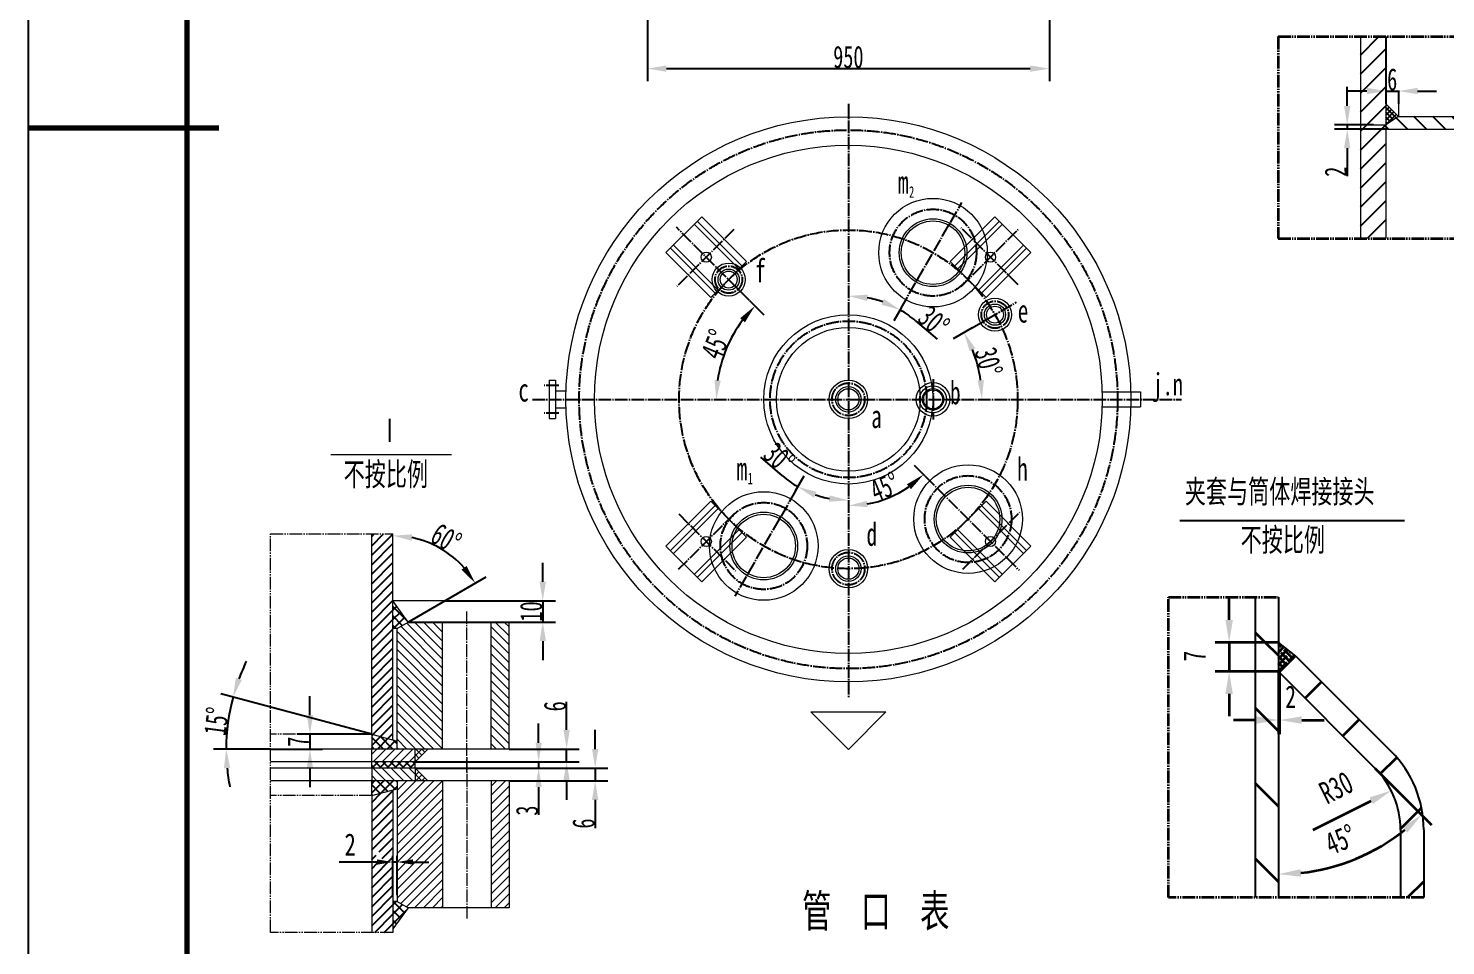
# Model space of a CAD drawing. Header units: millimetres. Extents: x 7751 to 14051, y -2013 to 6897.
# Drawn here: x 7751 to 11101, y 511 to 2678 of the extents above; entities that cross this region are included whole.
import ezdxf

# ---------------------------------------------------------------- set-up
doc = ezdxf.new("R2010")
doc.units = ezdxf.units.MM
doc.linetypes.add('EB_DASHDOT', pattern=[39, 30, -3, 3, -3])
doc.linetypes.add('EB_DASHDOTDOT', pattern=[45, 30, -3, 3, -3, 3, -3])
doc.layers.get('0').update_dxf_attribs({"lineweight": 0})
doc.layers.get('Defpoints').update_dxf_attribs({"lineweight": 0})
for name, color, linetype, lineweight in [('C 文 字', 2, 'Continuous', 35), ('CAXAEB0', 7, 'Continuous', 70), ('CAXA中心线层', 1, 'EB_DASHDOT', 25), ('CAXA尺寸线层', 3, 'Continuous', 25), ('CAXA细实线层', 7, 'Continuous', 25), ('D 短中心线', 3, 'EB_DASHDOT', 35), ('H 短双点线', 3, 'EB_DASHDOTDOT', 35), ('I 长双点线', 3, 'EB_DASHDOTDOT', 35), ('J 标注尺寸', 2, 'Continuous', 35)]:
    doc.layers.add(name, color=color, linetype=linetype, lineweight=lineweight)
doc.styles.add('HGCAD', font='SimSun.ttf', dxfattribs={"width": 0.75})
doc.styles.add('HZTXT', font='SimSun.ttf', dxfattribs={"width": 0.7})
doc.styles.add('TXT', font='SimSun.ttf', dxfattribs={"width": 0.7})
doc.styles.add('标准', font='SimSun.ttf', dxfattribs={"width": 0.667})
doc.dimstyles.new('UserStyle2', dxfattribs={"dimscale": 15, "dimtxt": 3.5, "dimasz": 2.5, "dimexe": 1, "dimexo": 1, "dimgap": 1, "dimtad": 1, "dimdec": 1, "dimlfac": 0.2, "dimdsep": 46, "dimtxsty": 'HGCAD', "dimcen": 0, "dimadec": 1, "dimazin": 0, "dimtfac": 1, "dimtdec": 3, "dimtmove": 0, "dimatfit": 1, "dimfxl": 0, "dimtolj": 1, "dimtzin": 0, "dimarcsym": 0})
doc.dimstyles.new('标准', dxfattribs={"dimscale": 15, "dimtxt": 3.5, "dimasz": 3, "dimexe": 2, "dimexo": 0, "dimgap": 0.065, "dimtad": 1, "dimdec": 1, "dimdsep": 46, "dimtxsty": '标准', "dimcen": 0, "dimdle": 4, "dimadec": 4, "dimazin": 2, "dimtfac": 1, "dimtdec": 3, "dimtmove": 0, "dimatfit": 3, "dimfxl": 0, "dimtolj": 1, "dimtzin": 0, "dimarcsym": 0})

# ---------------------------------------------------------------- blocks, each defined once
blk = doc.blocks.new('CAXBLOCK25', base_point=(3000, -4304.9))
at = {"layer": 'CAXAEB0', "color": 0, "linetype": 'Continuous', "lineweight": 25}
blk.add_line((-3150, -4454.9), (-3150, 4455.1), dxfattribs=at)
at = {"layer": 'CAXAEB0', "color": 0, "linetype": 'Continuous', "lineweight": 70}
for p, q in [((-2775, -4304.9), (-2775, 4305.1)), ((-3150, 0.1), (-2700, 0.1))]:
    blk.add_line(p, q, dxfattribs=at)
blk = doc.blocks.new('*D151')
at = {"layer": 'CAXA尺寸线层', "color": 0, "linetype": 'Continuous', "lineweight": -2}
for p, q in [((9214.2, 2697.3), (9214.2, 2552.7)), ((10164.2, 2697.3), (10164.2, 2552.7)), ((9259.2, 2582.7), (10119.2, 2582.7))]:
    blk.add_line(p, q, dxfattribs=at)
at = {"layer": 'CAXA尺寸线层', "color": 0, "linetype": 'Continuous'}
for points in [[(9259.2, 2590.2), (9259.2, 2575.2), (9214.2, 2582.7)], [(10119.2, 2590.2), (10119.2, 2575.2), (10164.2, 2582.7)]]:
    blk.add_solid(points, dxfattribs=at)
at = {"layer": 'Defpoints', "color": 0, "linetype": 'Continuous'}
for p in [(9214.2, 2697.3), (10164.2, 2697.3), (10164.2, 2582.7)]:
    blk.add_point(p, dxfattribs=at)
at = {"layer": 'CAXA尺寸线层', "color": 0, "linetype": 'Continuous', "lineweight": 18, "insert": (9689.2, 2609.9), "char_height": 52.5, "attachment_point": 5, "style": '标准'}
blk.add_mtext('\\A1;\\fSimSun;950', dxfattribs=at)
blk = doc.blocks.new('*D166')
at = {"layer": 'CAXA尺寸线层', "color": 0, "linetype": 'Continuous', "lineweight": -2}
blk.add_line((8648.7, 1275.5), (8833.4, 1382.2), dxfattribs=at)
blk.add_arc((8612.7, 1254.8), 224.8, 41.4897, 78.5103, dxfattribs=at)
at = {"layer": 'CAXA尺寸线层', "color": 0, "linetype": 'Continuous'}
for points in [[(8656.8, 1467.6), (8658.3, 1482.5), (8612.7, 1479.5)], [(8787.2, 1408.1), (8775, 1399.3), (8807.4, 1367.2)]]:
    blk.add_solid(points, dxfattribs=at)
at = {"layer": 'Defpoints', "color": 0, "linetype": 'Continuous'}
for p in [(8612.7, 1483.5), (8757.2, 1427), (8648.7, 1275.5), (8622.7, 1260.5), (8612.7, 997.1)]:
    blk.add_point(p, dxfattribs=at)
at = {"layer": 'CAXA尺寸线层', "color": 0, "linetype": 'Continuous', "lineweight": 18, "insert": (8738.7, 1473), "char_height": 52.5, "attachment_point": 5, "rotation": 330, "style": '标准'}
blk.add_mtext('\\A1;\\fSimSun;60{%%D}', dxfattribs=at)
blk = doc.blocks.new('CAXBLOCK148', base_point=(-10302.8, 428.2))
at = {"layer": 'CAXAEB0', "color": 0, "linetype": 'Continuous', "lineweight": 25}
for p, q in [((-41, -63.9), (9, -13.9)), ((-41, -41.5), (-19.3, -19.7)), ((-41, -86.4), (9, -36.4)), ((-41, -108.8), (9, -58.8)), ((-41, -131.3), (9, -81.3)), ((-41, -153.7), (9, -103.7)), ((-23.2, -158.3), (9, -126.2)), ((-41, -176.2), (-30.7, -165.9)), ((-16.7, -174.3), (9, -148.6)), ((-41, -221.1), (9, -171.1)), ((-41, -198.6), (-27, -184.6)), ((-41, -243.5), (9, -193.5)), ((-41, -266), (9, -216)), ((-41, -288.4), (9, -238.4)), ((-41, -310.9), (9, -260.9)), ((-41, -333.3), (9, -283.3)), ((-33.8, -348.6), (9, -305.8)), ((-11.4, -348.6), (9, -328.3))]:
    blk.add_line(p, q, dxfattribs=at)
blk = doc.blocks.new('*D167')
at = {"color": 0, "linetype": 'Continuous', "lineweight": -2}
for p, q in [((8575.2, 708.6), (8486.1, 708.6)), ((8612.7, 630.5), (8612.7, 723.6)), ((8622.7, 708.6), (8612.7, 708.6)), ((8622.7, 630.5), (8622.7, 723.6)), ((8660.2, 708.6), (8697.7, 708.6))]:
    blk.add_line(p, q, dxfattribs=at)
at = {"color": 0, "linetype": 'Continuous'}
for points in [[(8575.2, 714.9), (8575.2, 702.4), (8612.7, 708.6)], [(8660.2, 714.9), (8660.2, 702.4), (8622.7, 708.6)]]:
    blk.add_solid(points, dxfattribs=at)
at = {"layer": 'Defpoints', "color": 0, "linetype": 'Continuous'}
for p in [(8612.7, 708.6), (8612.7, 615.5), (8622.7, 615.5)]:
    blk.add_point(p, dxfattribs=at)
at = {"color": 0, "linetype": 'Continuous', "lineweight": 0, "insert": (8511.9, 749.9), "char_height": 52.5, "attachment_point": 5, "style": 'HGCAD'}
blk.add_mtext('\\A1;\\fSimSun;2', dxfattribs=at)
blk = doc.blocks.new('CAXBLOCK150', base_point=(-10302.8, 428.2))
at = {"layer": 'CAXAEB0', "color": 0, "linetype": 'Continuous', "lineweight": 25}
for p, q in [((-41, 3.4), (-35, 9.5)), ((-41, -19), (-12.5, 9.5)), ((-3.4, -15.4), (-28.3, 9.5)), ((-19.3, -19.7), (9.9, 9.5)), ((14.3, -10.7), (-5.8, 9.5)), ((19, 7.1), (16.6, 9.5)), ((-21.1, -20.2), (-41, -0.2)), ((-38.8, -24.9), (-41, -22.7)), ((11.4, -11.5), (19, -3.9))]:
    blk.add_line(p, q, dxfattribs=at)
blk = doc.blocks.new('CAXBLOCK151', base_point=(-10302.8, 428.2))
at = {"layer": 'CAXAEB0', "color": 0, "linetype": 'Continuous', "lineweight": 25}
for p, q in [((-35.8, 39.5), (-41, 44.7)), ((-40.9, 39.5), (-25.9, 54.5)), ((-17.8, 39.5), (-32.8, 54.5)), ((-23, 39.5), (-8, 54.5)), ((0.1, 39.5), (-14.9, 54.5)), ((-5, 39.5), (10, 54.5)), ((18.1, 39.5), (3.1, 54.5)), ((13, 39.5), (28, 54.5)), ((36, 39.5), (21, 54.5)), ((30.9, 39.5), (45.9, 54.5)), ((54, 39.5), (39, 54.5)), ((48.9, 39.5), (61.5, 52)), ((61.5, 50), (57, 54.5))]:
    blk.add_line(p, q, dxfattribs=at)
blk = doc.blocks.new('CAXBLOCK152', base_point=(-10302.8, 428.2))
at = {"layer": 'CAXAEB0', "color": 0, "linetype": 'Continuous', "lineweight": 25}
for p, q in [((-41, 587.1), (-35.8, 592.4)), ((-41, 564.7), (-13.3, 592.4)), ((-41, 542.2), (9, 592.2)), ((-41, 519.8), (9, 569.8)), ((-41, 497.3), (9, 547.3)), ((-41, 474.9), (9, 524.9)), ((-41, 452.4), (9, 502.4)), ((-41, 430), (9, 480)), ((-41, 407.5), (9, 457.5)), ((-41, 385.1), (9, 435.1)), ((-41, 362.6), (9, 412.6)), ((-41, 340.2), (9, 390.2)), ((-41, 317.7), (9, 367.7)), ((-41, 295.3), (9, 345.3)), ((-41, 272.8), (9, 322.8)), ((-41, 250.4), (9, 300.4)), ((-41, 227.9), (9, 277.9)), ((-41, 205.5), (9, 255.5)), ((-41, 183), (9, 233)), ((-41, 160.6), (9, 210.6)), ((-41, 138.1), (9, 188.1)), ((-38.1, 118.7), (9, 165.7)), ((-20.3, 113.9), (9, 143.2)), ((-2.6, 109.2), (9, 120.8))]:
    blk.add_line(p, q, dxfattribs=at)
blk = doc.blocks.new('CAXBLOCK153', base_point=(-10302.8, 428.2))
at = {"layer": 'CAXAEB0', "color": 0, "linetype": 'Continuous', "lineweight": 25}
for p, q in [((-41, 115.7), (-38.1, 118.7)), ((-41, 93.2), (-20.3, 113.9)), ((-13.5, 84.5), (-41, 112)), ((-27.4, 84.5), (-2.6, 109.2)), ((9, 84.5), (-20.5, 114)), ((-4.9, 84.5), (15.1, 104.4)), ((19, 96.9), (10.2, 105.7)), ((-35.9, 84.5), (-41, 89.6)), ((17.6, 84.5), (19, 85.9))]:
    blk.add_line(p, q, dxfattribs=at)
blk = doc.blocks.new('CAXBLOCK154', base_point=(-10302.8, 428.2))
at = {"layer": 'CAXAEB0', "color": 0, "linetype": 'Continuous', "lineweight": 25}
for p, q in [((16.8, -275.5), (9, -283.3)), ((31.8, -283), (9, -305.8)), ((40.5, -296.7), (9, -328.3)), ((9, -297.2), (27.1, -315.3)), ((9.8, -275.5), (36.5, -302.3)), ((9, -319.6), (17.7, -328.4))]:
    blk.add_line(p, q, dxfattribs=at)
blk = doc.blocks.new('CAXBLOCK155', base_point=(-10302.8, 428.2))
at = {"layer": 'CAXAEB0', "color": 0, "linetype": 'Continuous', "lineweight": 25}
for p, q in [((9, 412.6), (18.1, 421.8)), ((42.8, 387.4), (9, 421.3)), ((9, 390.2), (27.5, 408.7)), ((31.2, 376.5), (9, 398.8)), ((15.9, 369.5), (9, 376.4)), ((10.7, 369.5), (36.9, 395.6))]:
    blk.add_line(p, q, dxfattribs=at)
blk = doc.blocks.new('*D168')
at = {"layer": 'CAXA尺寸线层', "color": 0, "linetype": 'Continuous', "lineweight": -2}
for p, q in [((8562.7, 1010.5), (8206, 1106.1)), ((8323.6, 975.5), (8188.9, 975.5))]:
    blk.add_line(p, q, dxfattribs=at)
for start, end in [(154.1284, 159.5642), (165, 180), (185.4358, 190.8716)]:
    blk.add_arc((8693.4, 975.5), 474.5, start, end, dxfattribs=at)
at = {"layer": 'CAXA尺寸线层', "color": 0, "linetype": 'Continuous'}
for points in [[(8255.9, 1138.9), (8241.6, 1143.5), (8235, 1098.3)], [(8213.5, 930.2), (8228.5, 930.9), (8218.9, 975.5)]]:
    blk.add_solid(points, dxfattribs=at)
at = {"layer": 'Defpoints', "color": 0, "linetype": 'Continuous'}
for p in [(8226.1, 1057.9), (8562.7, 1010.5), (8323.6, 975.5), (8622.7, 994.5), (8887.7, 975.5)]:
    blk.add_point(p, dxfattribs=at)
at = {"layer": 'CAXA尺寸线层', "color": 0, "linetype": 'Continuous', "lineweight": 18, "insert": (8195.9, 1041), "char_height": 52.5, "attachment_point": 5, "rotation": 82.5, "style": '标准'}
blk.add_mtext('\\A1;\\fSimSun;15{%%D}', dxfattribs=at)
blk = doc.blocks.new('*D169')
at = {"layer": 'CAXA尺寸线层', "color": 0, "linetype": 'Continuous', "lineweight": -2}
for p, q in [((8416.7, 1055.5), (8416.7, 1100.5)), ((8562.7, 1010.5), (8386.7, 1010.5)), ((8416.7, 1010.5), (8416.7, 975.5)), ((8323.6, 975.5), (8446.7, 975.5)), ((8416.7, 930.5), (8416.7, 885.5))]:
    blk.add_line(p, q, dxfattribs=at)
at = {"layer": 'CAXA尺寸线层', "color": 0, "linetype": 'Continuous'}
for points in [[(8409.2, 1055.5), (8424.2, 1055.5), (8416.7, 1010.5)], [(8409.2, 930.5), (8424.2, 930.5), (8416.7, 975.5)]]:
    blk.add_solid(points, dxfattribs=at)
at = {"layer": 'Defpoints', "color": 0, "linetype": 'Continuous'}
for p in [(8562.7, 1010.5), (8323.6, 975.5), (8416.7, 975.5)]:
    blk.add_point(p, dxfattribs=at)
at = {"layer": 'CAXA尺寸线层', "color": 0, "linetype": 'Continuous', "lineweight": 18, "insert": (8389.5, 993), "char_height": 52.5, "attachment_point": 5, "rotation": 90, "style": '标准'}
blk.add_mtext('\\A1;\\fSimSun;7', dxfattribs=at)
blk = doc.blocks.new('*D170')
at = {"layer": 'CAXA尺寸线层', "color": 0, "linetype": 'Continuous', "lineweight": -2}
for p, q in [((8957.3, 990.5), (8957.3, 1035.5)), ((8665.2, 945.5), (8987.3, 945.5)), ((8957.3, 945.5), (8957.3, 930.5)), ((8665.2, 930.5), (8987.3, 930.5)), ((8957.3, 885.5), (8957.3, 819.7))]:
    blk.add_line(p, q, dxfattribs=at)
at = {"layer": 'CAXA尺寸线层', "color": 0, "linetype": 'Continuous'}
for points in [[(8949.8, 990.5), (8964.8, 990.5), (8957.3, 945.5)], [(8949.8, 885.5), (8964.8, 885.5), (8957.3, 930.5)]]:
    blk.add_solid(points, dxfattribs=at)
at = {"layer": 'Defpoints', "color": 0, "linetype": 'Continuous'}
for p in [(8665.2, 945.5), (8665.2, 930.5), (8957.3, 930.5)]:
    blk.add_point(p, dxfattribs=at)
at = {"layer": 'CAXA尺寸线层', "color": 0, "linetype": 'Continuous', "lineweight": 18, "insert": (8930.1, 830.1), "char_height": 52.5, "attachment_point": 5, "rotation": 90, "style": '标准'}
blk.add_mtext('\\A1;\\fSimSun;3', dxfattribs=at)
blk = doc.blocks.new('*D171')
at = {"layer": 'CAXA尺寸线层', "color": 0, "linetype": 'Continuous', "lineweight": -2}
for p, q in [((9023.3, 1020.5), (9023.3, 1087.3)), ((8887.7, 975.5), (9053.3, 975.5)), ((9023.3, 945.5), (9023.3, 975.5)), ((8665.2, 945.5), (9053.3, 945.5)), ((9023.3, 900.5), (9023.3, 855.5))]:
    blk.add_line(p, q, dxfattribs=at)
at = {"layer": 'CAXA尺寸线层', "color": 0, "linetype": 'Continuous'}
for points in [[(9015.8, 1020.5), (9030.8, 1020.5), (9023.3, 975.5)], [(9015.8, 900.5), (9030.8, 900.5), (9023.3, 945.5)]]:
    blk.add_solid(points, dxfattribs=at)
at = {"layer": 'Defpoints', "color": 0, "linetype": 'Continuous'}
for p in [(8887.7, 975.5), (8665.2, 945.5), (9023.3, 945.5)]:
    blk.add_point(p, dxfattribs=at)
at = {"layer": 'CAXA尺寸线层', "color": 0, "linetype": 'Continuous', "lineweight": 18, "insert": (8996.1, 1076.4), "char_height": 52.5, "attachment_point": 5, "rotation": 90, "style": '标准'}
blk.add_mtext('\\A1;\\fSimSun;6', dxfattribs=at)
blk = doc.blocks.new('*D172')
at = {"layer": 'CAXA尺寸线层', "color": 0, "linetype": 'Continuous', "lineweight": -2}
for p, q in [((9090.8, 975.5), (9090.8, 1020.5)), ((8665.2, 930.5), (9120.8, 930.5)), ((9090.8, 930.5), (9090.8, 900.5)), ((8887.7, 900.5), (9120.8, 900.5)), ((9090.8, 855.5), (9090.8, 788.7))]:
    blk.add_line(p, q, dxfattribs=at)
at = {"layer": 'CAXA尺寸线层', "color": 0, "linetype": 'Continuous'}
for points in [[(9083.3, 975.5), (9098.3, 975.5), (9090.8, 930.5)], [(9083.3, 855.5), (9098.3, 855.5), (9090.8, 900.5)]]:
    blk.add_solid(points, dxfattribs=at)
at = {"layer": 'Defpoints', "color": 0, "linetype": 'Continuous'}
for p in [(8665.2, 930.5), (8887.7, 900.5), (9090.8, 900.5)]:
    blk.add_point(p, dxfattribs=at)
at = {"layer": 'CAXA尺寸线层', "color": 0, "linetype": 'Continuous', "lineweight": 18, "insert": (9063.6, 799.6), "char_height": 52.5, "attachment_point": 5, "rotation": 90, "style": '标准'}
blk.add_mtext('\\A1;\\fSimSun;6', dxfattribs=at)
blk = doc.blocks.new('*D173')
at = {"layer": 'CAXA尺寸线层', "color": 0, "linetype": 'Continuous', "lineweight": -2}
for p, q in [((8967, 1370.5), (8967, 1415.5)), ((8732.2, 1325.5), (8997, 1325.5)), ((8967, 1325.5), (8967, 1275.5)), ((8648.7, 1275.5), (8997, 1275.5)), ((8967, 1230.5), (8967, 1185.5))]:
    blk.add_line(p, q, dxfattribs=at)
at = {"layer": 'CAXA尺寸线层', "color": 0, "linetype": 'Continuous'}
for points in [[(8959.5, 1370.5), (8974.5, 1370.5), (8967, 1325.5)], [(8959.5, 1230.5), (8974.5, 1230.5), (8967, 1275.5)]]:
    blk.add_solid(points, dxfattribs=at)
at = {"layer": 'Defpoints', "color": 0, "linetype": 'Continuous'}
for p in [(8732.2, 1325.5), (8648.7, 1275.5), (8967, 1275.5)]:
    blk.add_point(p, dxfattribs=at)
at = {"layer": 'CAXA尺寸线层', "color": 0, "linetype": 'Continuous', "lineweight": 18, "insert": (8939.7, 1300.5), "char_height": 52.5, "attachment_point": 5, "rotation": 90, "style": '标准'}
blk.add_mtext('\\A1;\\fSimSun;10', dxfattribs=at)
blk = doc.blocks.new('CAXBLOCK164', base_point=(-10264.8, 604.3))
at = {"layer": 'CAXAEB0', "color": 0, "linetype": 'Continuous', "lineweight": 25}
for p, q in [((2339.4, 366.8), (2383.1, 410.5)), ((2339.4, 321.9), (2399.4, 381.9)), ((2339.4, 277), (2399.4, 337)), ((2339.4, 232.1), (2399.4, 292.1)), ((2339.4, 187.2), (2399.4, 247.2)), ((2339.4, 142.3), (2399.4, 202.3)), ((2339.4, 97.4), (2399.4, 157.4)), ((2339.4, 52.5), (2399.4, 112.5)), ((2339.4, 7.6), (2399.4, 67.6)), ((2339.4, -37.3), (2399.4, 22.7)), ((2355.7, -65.9), (2399.4, -22.2))]:
    blk.add_line(p, q, dxfattribs=at)
blk = doc.blocks.new('CAXBLOCK165', base_point=(-10264.8, 604.3))
at = {"layer": 'CAXAEB0', "color": 0, "linetype": 'Continuous', "lineweight": 25}
for p, q in [((2450.5, 192), (2424, 218.4)), ((2495.4, 192), (2465.4, 222)), ((2540.3, 192), (2510.3, 222)), ((2585.2, 192), (2555.2, 222)), ((2630.1, 192), (2600.1, 222)), ((2665.6, 201.3), (2645, 222)), ((2405.6, 192), (2399.4, 198.2))]:
    blk.add_line(p, q, dxfattribs=at)
blk = doc.blocks.new('CAXBLOCK166', base_point=(-10264.8, 604.3))
at = {"layer": 'CAXAEB0', "color": 0, "linetype": 'Continuous', "lineweight": 25}
for p, q in [((2399.4, 247.2), (2401.8, 249.6)), ((2399.4, 235.9), (2407.4, 244)), ((2424, 218.4), (2399.4, 243.1)), ((2399.4, 224.7), (2413, 238.3)), ((2399.4, 213.5), (2418.6, 232.7)), ((2417.3, 213.9), (2399.4, 231.8)), ((2399.4, 202.3), (2424.2, 227.1)), ((2410.6, 209.4), (2399.4, 220.6)), ((2403.8, 204.9), (2399.4, 209.4)), ((2652, 185.5), (2670.9, 204.4)), ((2659.1, 181.4), (2679.4, 201.6)), ((2679.4, 187.6), (2665.6, 201.3)), ((2679.4, 198.8), (2672.7, 205.4)), ((2668.7, 175.8), (2651.4, 193.1)), ((2679.4, 176.3), (2658.5, 197.2)), ((2666.2, 177.2), (2679.4, 190.4)), ((2673.3, 173.1), (2679.4, 179.2))]:
    blk.add_line(p, q, dxfattribs=at)
blk = doc.blocks.new('*D174')
at = {"layer": 'CAXA尺寸线层', "color": 0, "linetype": 'Continuous', "lineweight": -2}
for p, q in [((10959.5, 2658.2), (10959.5, 2499.7)), ((10914.5, 2529.7), (10869.5, 2529.7)), ((10959.5, 2529.7), (10989.5, 2529.7)), ((10989.5, 2531), (10989.5, 2499.7)), ((11034.5, 2529.7), (11079.5, 2529.7))]:
    blk.add_line(p, q, dxfattribs=at)
at = {"layer": 'CAXA尺寸线层', "color": 0, "linetype": 'Continuous'}
for points in [[(10914.5, 2537.2), (10914.5, 2522.2), (10959.5, 2529.7)], [(11034.5, 2537.2), (11034.5, 2522.2), (10989.5, 2529.7)]]:
    blk.add_solid(points, dxfattribs=at)
at = {"layer": 'Defpoints', "color": 0, "linetype": 'Continuous'}
for p in [(10959.5, 2658.2), (10989.5, 2531), (10989.5, 2529.7)]:
    blk.add_point(p, dxfattribs=at)
at = {"layer": 'CAXA尺寸线层', "color": 0, "linetype": 'Continuous', "lineweight": 18, "insert": (10974.5, 2556.9), "char_height": 52.5, "attachment_point": 5, "style": '标准'}
blk.add_mtext('\\A1;\\fSimSun;6', dxfattribs=at)
blk = doc.blocks.new('*D175')
at = {"layer": 'CAXA尺寸线层', "color": 0, "linetype": 'Continuous', "lineweight": -2}
for p, q in [((10868.1, 2494.7), (10868.1, 2539.7)), ((10930.3, 2449.7), (10838.1, 2449.7)), ((10868.1, 2449.7), (10868.1, 2439.7)), ((10959.5, 2439.7), (10838.1, 2439.7)), ((10868.1, 2394.7), (10868.1, 2328.5))]:
    blk.add_line(p, q, dxfattribs=at)
at = {"layer": 'CAXA尺寸线层', "color": 0, "linetype": 'Continuous'}
for points in [[(10860.6, 2494.7), (10875.6, 2494.7), (10868.1, 2449.7)], [(10860.6, 2394.7), (10875.6, 2394.7), (10868.1, 2439.7)]]:
    blk.add_solid(points, dxfattribs=at)
at = {"layer": 'Defpoints', "color": 0, "linetype": 'Continuous'}
for p in [(10930.3, 2449.7), (10868.1, 2439.7), (10959.5, 2439.7)]:
    blk.add_point(p, dxfattribs=at)
at = {"layer": 'CAXA尺寸线层', "color": 0, "linetype": 'Continuous', "lineweight": 18, "insert": (10840.9, 2339.1), "char_height": 52.5, "attachment_point": 5, "rotation": 90, "style": '标准'}
blk.add_mtext('\\A1;\\fSimSun;2', dxfattribs=at)
blk = doc.blocks.new('CAXBLOCK179')
at = {"layer": 'CAXA尺寸线层', "attachment_point": 1, "style": '标准'}
for s, insert, char_height in [('\\fSimSun|b0|i0|p34;m', (-1476.2, -777.4), 54.75), ('\\fSimSun|b0|i0|p34;1', (-1450, -814.3), 27.375)]:
    blk.add_mtext(s, dxfattribs=dict(at, insert=insert, char_height=char_height))
blk = doc.blocks.new('*D182')
at = {"layer": 'CAXA尺寸线层', "color": 0, "linetype": 'Continuous'}
blk.add_line((9455.7, 2035), (9489.7, 2001), dxfattribs=at)
blk.add_arc((9689.2, 1801.5), 312.2, 143.2659, 171.7341, dxfattribs=at)
for points in [[(9433.4, 1993.1), (9444.7, 1983.3), (9468.5, 2022.2)], [(9387.8, 1845.8), (9372.8, 1846.9), (9377, 1801.5)]]:
    blk.add_solid(points, dxfattribs=at)
at = {"layer": 'Defpoints', "color": 0, "linetype": 'Continuous'}
for p in [(9282.9, 2207.8), (9455.7, 2035), (9418.9, 1957.6), (8942.4, 1801.5), (10476.8, 1801.5)]:
    blk.add_point(p, dxfattribs=at)
at = {"layer": 'CAXA尺寸线层', "color": 0, "linetype": 'Continuous', "insert": (9375.7, 1931.4), "char_height": 52.5, "attachment_point": 5, "rotation": 67.5, "style": '标准'}
blk.add_mtext('\\A1;\\fSimSun;45{%%D}', dxfattribs=at)
blk = doc.blocks.new('*D183')
at = {"layer": 'CAXA尺寸线层', "color": 0, "linetype": 'Continuous'}
for p, q in [((9533.2, 1620.9), (9482.6, 1664.7)), ((9564.6, 1585.7), (9584.9, 1620.8))]:
    blk.add_line(p, q, dxfattribs=at)
for start, end in [(229.1793, 240), (250.8207, 259.1793)]:
    blk.add_arc((9689.2, 1801.5), 238.6, start, end, dxfattribs=at)
for points in [[(9607.7, 1569.3), (9614, 1582.9), (9569.9, 1594.8)], [(9645.1, 1574.6), (9643.7, 1559.6), (9689.2, 1562.9)]]:
    blk.add_solid(points, dxfattribs=at)
at = {"layer": 'Defpoints', "color": 0, "linetype": 'Continuous'}
for p in [(9689.2, 2585.5), (9564.6, 1585.7), (9647.8, 1566.5), (9421, 1336.9), (9689.2, 1028.4)]:
    blk.add_point(p, dxfattribs=at)
at = {"layer": 'CAXA尺寸线层', "color": 0, "linetype": 'Continuous', "insert": (9525.7, 1663.4), "char_height": 52.5, "attachment_point": 5, "rotation": 319.1793, "style": '标准'}
blk.add_mtext('\\A1;\\fSimSun;30{%%D}', dxfattribs=at)
blk = doc.blocks.new('*D184')
at = {"layer": 'CAXA尺寸线层', "color": 0, "linetype": 'Continuous'}
blk.add_line((9870.7, 1620), (9845.7, 1645.1), dxfattribs=at)
blk.add_arc((9689.2, 1801.5), 251.2, 280.2774, 304.7226, dxfattribs=at)
for points in [[(9827.5, 1600.8), (9837.1, 1589.3), (9866.9, 1623.9)], [(9734.7, 1546.8), (9733.4, 1561.8), (9689.2, 1550.3)]]:
    blk.add_solid(points, dxfattribs=at)
at = {"layer": 'Defpoints', "color": 0, "linetype": 'Continuous'}
for p in [(9689.2, 2585.5), (9870.7, 1620), (9754.3, 1558.8), (10092.7, 1398), (9689.2, 1028.4)]:
    blk.add_point(p, dxfattribs=at)
at = {"layer": 'CAXA尺寸线层', "color": 0, "linetype": 'Continuous', "insert": (9775, 1594.6), "char_height": 52.5, "attachment_point": 5, "rotation": 22.5, "style": '标准'}
blk.add_mtext('\\A1;\\fSimSun;45{%%D}', dxfattribs=at)
blk = doc.blocks.new('*D185')
at = {"layer": 'CAXA尺寸线层', "color": 0, "linetype": 'Continuous'}
blk.add_line((9981.9, 1970.4), (9936.7, 1944.4), dxfattribs=at)
blk.add_arc((9689.2, 1801.5), 315.8, 8.1724, 21.8276, dxfattribs=at)
for points in [[(9975.6, 1915.6), (9989.1, 1922.2), (9962.7, 1959.4)], [(10009.3, 1846.9), (9994.3, 1845.8), (10005, 1801.5)]]:
    blk.add_solid(points, dxfattribs=at)
at = {"layer": 'Defpoints', "color": 0, "linetype": 'Continuous'}
for p in [(10086.3, 2030.7), (9981.9, 1970.4), (10000.2, 1856.3), (8942.4, 1801.5), (10476.8, 1801.5)]:
    blk.add_point(p, dxfattribs=at)
at = {"layer": 'CAXA尺寸线层', "color": 0, "linetype": 'Continuous', "insert": (10020.5, 1890.3), "char_height": 52.5, "attachment_point": 5, "rotation": 285, "style": '标准'}
blk.add_mtext('\\A1;\\fSimSun;30{%%D}', dxfattribs=at)
blk = doc.blocks.new('*D186')
at = {"layer": 'CAXA尺寸线层', "color": 0, "linetype": 'Continuous'}
for p, q in [((9813.6, 2016.9), (9796.3, 1986.9)), ((9848, 1986.9), (9898.8, 1943.3))]:
    blk.add_line(p, q, dxfattribs=at)
for start, end in [(70.5787, 79.4213), (49.4213, 60)]:
    blk.add_arc((9689.2, 1801.5), 244.1, start, end, dxfattribs=at)
for points in [[(9733.4, 2033.9), (9734.7, 2048.9), (9689.2, 2045.6)], [(9773.5, 2038.5), (9767.3, 2024.9), (9811.3, 2012.9)]]:
    blk.add_solid(points, dxfattribs=at)
at = {"layer": 'Defpoints', "color": 0, "linetype": 'Continuous'}
for p in [(9689.2, 2585.5), (9957.5, 2266.1), (9731.6, 2041.9), (9813.6, 2016.9), (9689.2, 1028.4)]:
    blk.add_point(p, dxfattribs=at)
at = {"layer": 'CAXA尺寸线层', "color": 0, "linetype": 'Continuous', "insert": (9891.1, 1985.8), "char_height": 52.5, "attachment_point": 5, "rotation": 319.4213, "style": '标准'}
blk.add_mtext('\\A1;\\fSimSun;30{%%D}', dxfattribs=at)
blk = doc.blocks.new('CAXBLOCK185')
at = {"layer": 'CAXA尺寸线层', "attachment_point": 1, "style": '标准'}
for s, insert, char_height in [('\\fSimSun|b0|i0|p34;m', (-1094.9, -100.6), 54.75), ('\\fSimSun|b0|i0|p34;2', (-1068.8, -137.5), 27.375)]:
    blk.add_mtext(s, dxfattribs=dict(at, insert=insert, char_height=char_height))

msp = doc.modelspace()

# ---------------------------------------------------------------- hatches: boundary and pattern name
at = {"layer": 'C 文 字', "linetype": 'Continuous', "lineweight": 35}
for points in [[(10928.76, 845.57), (10972.04, 877.21), (10920.84, 861.32)], [(11010.35, 778.28), (11043.88, 820.11), (10998.6, 791.41)], [(10757.64, 691.6), (10705.32, 679.88), (10758.61, 674)]]:
    msp.add_hatch(color=256, dxfattribs=at).paths.add_polyline_path(points, flags=0)
at = {"layer": 'J 标注尺寸', "linetype": 'Continuous', "lineweight": 35}
for points in [[(10597.88, 1280.29), (10589.06, 1227.41), (10580.25, 1280.29)], [(10597.88, 1105.79), (10589.06, 1158.66), (10580.25, 1105.79)], [(10652.44, 1035.11), (10705.32, 1043.92), (10652.44, 1052.74)], [(10760.85, 1035.11), (10707.97, 1043.92), (10760.85, 1052.74)]]:
    msp.add_hatch(color=256, dxfattribs=at).paths.add_polyline_path(points, flags=0)

# ---------------------------------------------------------------- linework, layer by layer
at = {"linetype": 'Continuous', "lineweight": 0}
for p, q in [((10899.46, 2658.18), (10899.46, 2181.78)), ((10959.46, 2658.18), (10959.46, 2181.78)), ((10989.46, 2530.98), (10989.46, 2469.66)), ((10989.46, 2469.66), (10959.46, 2499.66)), ((10930.29, 2449.66), (10959.46, 2449.66)), ((10989.46, 2469.66), (10959.46, 2449.66)), ((10989.46, 2469.66), (11239.46, 2469.66)), ((10959.46, 2439.66), (11209.46, 2439.66)), ((8466.35, 1671.22), (8751.58, 1671.22)), ((8562.74, 1010.54), (8562.74, 1483.49)), ((8612.74, 997.14), (8612.74, 1483.49)), ((8732.24, 1325.54), (8612.12, 1325.54)), ((8648.72, 1275.54), (8612.74, 1325.54)), ((8622.74, 1260.54), (8648.72, 1275.54)), ((8644.86, 1273.31), (8730.24, 1187.93)), ((8887.74, 1275.54), (8648.72, 1275.54)), ((8663.84, 1275.54), (8730.24, 1209.15)), ((8685.06, 1275.54), (8730.24, 1230.36)), ((8706.27, 1275.54), (8730.24, 1251.57)), ((8727.48, 1275.54), (8730.24, 1272.78)), ((8730.24, 975.54), (8730.24, 1275.54)), ((8845.24, 975.54), (8845.24, 1275.54)), ((8854.76, 1275.54), (8887.74, 1242.56)), ((8875.97, 1275.54), (8887.74, 1263.78)), ((8887.74, 975.54), (8887.74, 1275.54)), ((8622.74, 1260.54), (8612.74, 1260.54)), ((8622.74, 975.54), (8622.74, 1260.54)), ((8622.74, 1253.01), (8730.24, 1145.51)), ((8631.41, 1265.55), (8730.24, 1166.72)), ((8845.24, 1263.85), (8887.74, 1221.35)), ((8845.24, 1242.64), (8887.74, 1200.14)), ((8622.74, 1231.79), (8730.24, 1124.29)), ((8622.74, 1210.58), (8730.24, 1103.08)), ((8845.24, 1221.42), (8887.74, 1178.92)), ((8622.74, 1189.37), (8730.24, 1081.87)), ((8845.24, 1200.21), (8887.74, 1157.71)), ((8845.24, 1179), (8887.74, 1136.5)), ((8622.74, 1168.15), (8730.24, 1060.65)), ((8622.74, 1146.94), (8730.24, 1039.44)), ((8845.24, 1157.78), (8887.74, 1115.28)), ((8622.74, 1125.73), (8730.24, 1018.23)), ((8845.24, 1136.57), (8887.74, 1094.07)), ((8845.24, 1115.36), (8887.74, 1072.86)), ((8622.74, 1104.51), (8730.24, 997.01)), ((8622.74, 1083.3), (8730.24, 975.8)), ((8845.24, 1094.15), (8887.74, 1051.65)), ((8845.24, 1072.93), (8887.74, 1030.43)), ((8622.74, 1062.09), (8709.28, 975.54)), ((8622.74, 1040.87), (8688.07, 975.54)), ((8845.24, 1051.72), (8887.74, 1009.22)), ((8562.74, 1010.54), (8622.74, 994.46)), ((8562.74, 1010.54), (8562.74, 975.54)), ((8622.74, 1019.66), (8666.86, 975.54)), ((8845.24, 1030.51), (8887.74, 988.01)), ((8845.24, 1009.29), (8878.99, 975.54)), ((8887.74, 975.54), (8323.64, 975.54)), ((8562.74, 963.27), (8575, 975.54)), ((8562.74, 930.54), (8562.74, 975.54)), ((8566.21, 945.54), (8596.21, 975.54)), ((8587.43, 945.54), (8617.43, 975.54)), ((8608.64, 945.54), (8638.64, 975.54)), ((8622.74, 998.45), (8645.64, 975.54)), ((8622.74, 977.23), (8624.43, 975.54)), ((8629.85, 945.54), (8659.85, 975.54)), ((8695.21, 975.54), (8665.24, 945.57)), ((8681.06, 975.54), (8665.24, 959.71)), ((8666.92, 975.54), (8665.24, 973.85)), ((8665.24, 945.54), (8695.24, 975.54)), ((8665.24, 930.54), (8665.24, 975.54)), ((8666.86, 975.54), (8681.05, 961.35)), ((8681, 975.54), (8688.12, 968.42)), ((8695.14, 975.54), (8695.19, 975.49)), ((8845.24, 988.08), (8857.78, 975.54)), ((8665.24, 945.54), (8323.64, 945.54)), ((8651.06, 945.54), (8665.24, 959.71)), ((8665.24, 963.02), (8673.98, 954.28)), ((8665.24, 948.88), (8666.9, 947.21)), ((8665.24, 930.54), (8323.64, 930.54)), ((8562.74, 930.54), (8562.74, 900.54)), ((8562.74, 912.8), (8575, 900.54)), ((8566.21, 930.54), (8596.21, 900.54)), ((8587.43, 930.54), (8617.43, 900.54)), ((8608.64, 930.54), (8638.64, 900.54)), ((8629.85, 930.54), (8659.85, 900.54)), ((8651.06, 930.54), (8665.24, 916.37)), ((8665.24, 930.54), (8695.24, 900.54)), ((8665.24, 930.54), (8665.24, 900.54)), ((8695.21, 900.54), (8665.24, 930.51)), ((8665.24, 927.2), (8666.9, 928.87)), ((8665.24, 913.06), (8673.98, 921.8)), ((8681.06, 900.54), (8665.24, 916.37)), ((8666.86, 900.54), (8681.05, 914.73)), ((8681, 900.54), (8688.12, 907.66)), ((8887.74, 900.54), (8323.64, 900.54)), ((8562.74, 865.54), (8562.74, 900.54)), ((8562.74, 865.54), (8622.74, 881.61)), ((8612.74, 878.94), (8612.74, 542.5)), ((8622.74, 898.84), (8624.43, 900.54)), ((8622.74, 877.63), (8645.64, 900.54)), ((8622.74, 856.42), (8666.86, 900.54)), ((8622.74, 835.2), (8688.07, 900.54)), ((8622.74, 813.99), (8709.28, 900.54)), ((8622.74, 900.54), (8622.74, 615.54)), ((8622.74, 792.78), (8730.24, 900.28)), ((8622.74, 771.56), (8730.24, 879.06)), ((8666.92, 900.54), (8665.24, 902.23)), ((8695.14, 900.54), (8695.19, 900.58)), ((8730.24, 900.54), (8730.24, 600.54)), ((8845.24, 888), (8857.78, 900.54)), ((8845.24, 866.78), (8878.99, 900.54)), ((8845.24, 900.54), (8845.24, 600.54)), ((8845.24, 845.57), (8887.74, 888.07)), ((8887.74, 900.54), (8887.74, 600.54)), ((8562.74, 865.54), (8562.74, 542.5)), ((8622.74, 750.35), (8730.24, 857.85)), ((8845.24, 824.36), (8887.74, 866.86)), ((8845.24, 803.14), (8887.74, 845.64)), ((8622.74, 729.14), (8730.24, 836.64)), ((8622.74, 707.92), (8730.24, 815.42)), ((8845.24, 781.93), (8887.74, 824.43)), ((8622.74, 686.71), (8730.24, 794.21)), ((8622.74, 665.5), (8730.24, 773)), ((8845.24, 760.72), (8887.74, 803.22)), ((8845.24, 739.5), (8887.74, 782)), ((8622.74, 644.28), (8730.24, 751.78)), ((8845.24, 718.29), (8887.74, 760.79)), ((8845.24, 697.08), (8887.74, 739.58)), ((8622.74, 623.07), (8730.24, 730.57)), ((8631.41, 610.53), (8730.24, 709.36)), ((8845.24, 675.86), (8887.74, 718.36)), ((8644.86, 602.77), (8730.24, 688.14)), ((8845.24, 654.65), (8887.74, 697.15)), ((8845.24, 633.44), (8887.74, 675.94)), ((8663.84, 600.54), (8730.24, 666.93)), ((8685.06, 600.54), (8730.24, 645.72)), ((8845.24, 612.22), (8887.74, 654.72)), ((8622.74, 615.54), (8612.74, 615.54)), ((8622.74, 615.54), (8648.72, 600.54)), ((8706.27, 600.54), (8730.24, 624.5)), ((8727.48, 600.54), (8730.24, 603.29)), ((8854.76, 600.54), (8887.74, 633.51)), ((8875.97, 600.54), (8887.74, 612.3)), ((8648.72, 600.57), (8612.74, 550.57)), ((8887.74, 600.54), (8648.7, 600.54))]:
    msp.add_line(p, q, dxfattribs=at)
at = {"linetype": 'EB_DASHDOT', "lineweight": 0}
for p, q in [((8787.74, 920.54), (8787.74, 1300.54)), ((8787.74, 955.54), (8787.74, 575.54))]:
    msp.add_line(p, q, dxfattribs=at)
at = {"linetype": 'EB_DASHDOTDOT', "lineweight": 0}
for p, q in [((8562.74, 1010.54), (8323.64, 1010.54)), ((8562.74, 865.54), (8323.64, 865.54))]:
    msp.add_line(p, q, dxfattribs=at)
msp.add_lwpolyline([(8612.74, 542.5), (8323.64, 542.5), (8323.64, 1483.49), (8612.74, 1483.49)], dxfattribs=at)
at = {"layer": 'C 文 字', "linetype": 'Continuous', "lineweight": 35}
for p, q in [((10933.64, 930.35), (11067.24, 796.74)), ((10787.81, 784.52), (10924.8, 853.44))]:
    msp.add_line(p, q, dxfattribs=at)
msp.add_arc((10705.32, 1158.66), 478.78, 276.33121, 308.66879, dxfattribs=at)
at = {"layer": 'CAXAEB0', "linetype": 'Continuous', "lineweight": 18}
for p, q in [((9342.75, 2232.83), (9257.9, 2147.97)), ((9431.14, 2109.08), (9325.08, 2215.15)), ((9438.21, 2116.15), (9332.15, 2222.22)), ((9448.82, 2126.76), (9342.75, 2232.83)), ((9929.65, 2126.76), (10035.72, 2232.83)), ((9940.26, 2116.15), (10046.32, 2222.22)), ((9947.33, 2109.08), (10053.4, 2215.15)), ((10120.57, 2147.97), (10035.72, 2232.83)), ((9363.97, 2041.91), (9257.9, 2147.97)), ((9374.57, 2052.51), (9268.51, 2158.58)), ((9381.64, 2059.58), (9275.58, 2165.65)), ((9996.83, 2059.58), (10102.89, 2165.65)), ((10003.9, 2052.51), (10109.96, 2158.58)), ((10014.51, 2041.91), (10120.57, 2147.97)), ((9448.82, 2126.76), (9363.97, 2041.91)), ((10014.51, 2041.91), (9929.65, 2126.76)), ((8981.74, 1846.49), (8996.74, 1846.49)), ((8981.74, 1846.49), (8981.74, 1756.49)), ((8996.74, 1846.49), (8996.74, 1756.49)), ((8996.74, 1821.49), (9022.04, 1821.49)), ((10288.97, 1819.21), (10379.46, 1819.21)), ((10379.46, 1819.21), (10379.46, 1783.77)), ((8996.74, 1781.49), (9022.04, 1781.49)), ((10288.97, 1783.77), (10379.46, 1783.77)), ((8981.74, 1756.49), (8996.74, 1756.49)), ((9363.97, 1561.07), (9257.9, 1455.01)), ((9374.57, 1550.47), (9268.51, 1444.4)), ((9381.64, 1543.4), (9275.58, 1437.33)), ((9363.97, 1561.07), (9448.82, 1476.22)), ((9929.65, 1476.22), (10014.51, 1561.07)), ((9996.83, 1543.4), (10102.89, 1437.33)), ((10003.9, 1550.47), (10109.96, 1444.4)), ((10014.51, 1561.07), (10120.57, 1455.01)), ((9431.14, 1493.9), (9325.08, 1387.83)), ((9438.21, 1486.83), (9332.15, 1380.76)), ((9448.82, 1476.22), (9342.75, 1370.16)), ((9929.65, 1476.22), (10035.72, 1370.16)), ((9940.26, 1486.83), (10046.32, 1380.76)), ((9947.33, 1493.9), (10053.4, 1387.83)), ((9257.9, 1455.01), (9342.75, 1370.16)), ((10035.72, 1370.16), (10120.57, 1455.01)), ((9600.53, 1063.42), (9777.95, 1063.42)), ((9689.24, 974.71), (9600.53, 1063.42)), ((9689.24, 974.71), (9777.95, 1063.42))]:
    msp.add_line(p, q, dxfattribs=at)
for centre, radius in [((9689.24, 1801.49), 667.5), ((9689.24, 1801.49), 600), ((9889.24, 2147.9), 128.28), ((9889.24, 2147.9), 80), ((9889.24, 2147.9), 75), ((9353.36, 2137.37), 12), ((10025.11, 2137.37), 12), ((9406.39, 2084.33), 39.13), ((9406.39, 2084.33), 25), ((9406.39, 2084.33), 20), ((10035.65, 2001.49), 39.13), ((10035.65, 2001.49), 25), ((10035.65, 2001.49), 20), ((9689.24, 1801.49), 200), ((9689.24, 1801.49), 170), ((9689.24, 1801.49), 45.57), ((9689.24, 1801.49), 30), ((9689.24, 1801.49), 25), ((9889.24, 1801.49), 39.45), ((9889.24, 1801.49), 32), ((9889.24, 1801.49), 25.44), ((9889.24, 1801.49), 22.5), ((9972.08, 1518.65), 128.28), ((9489.24, 1455.08), 128.28), ((9972.08, 1518.65), 80), ((9972.08, 1518.65), 75), ((9489.24, 1455.08), 80), ((9489.24, 1455.08), 75), ((9353.36, 1465.61), 12), ((10025.11, 1465.61), 12), ((9689.24, 1401.49), 45.57), ((9689.24, 1401.49), 30), ((9689.24, 1401.49), 25)]:
    msp.add_circle(centre, radius, dxfattribs=at)
at = {"layer": 'CAXA中心线层', "linetype": 'EB_DASHDOT', "lineweight": 25}
for p, q in [((9689.24, 2499.25), (9689.24, 1097.6)), ((9813.62, 2016.93), (9957.46, 2266.07)), ((9455.74, 2034.99), (9282.91, 2207.82)), ((9418.55, 2202.55), (9284.12, 2068.13)), ((9955.64, 2067.89), (10090.67, 2202.92)), ((10090.3, 2072.18), (9955.87, 2206.6)), ((9981.87, 1970.45), (10086.27, 2030.72)), ((9889.24, 1849.37), (9889.24, 1753.61)), ((9005.05, 1834.34), (8970.68, 1834.34)), ((8942.4, 1801.49), (10476.79, 1801.49)), ((9005.05, 1768.64), (8970.68, 1768.64)), ((9870.7, 1620.02), (10092.71, 1398.02)), ((9564.63, 1585.67), (9421.01, 1336.91)), ((9418.21, 1530.46), (9287.14, 1399.39)), ((9288.17, 1530.8), (9422.6, 1396.38)), ((9959.93, 1400.43), (10094.35, 1534.85))]:
    msp.add_line(p, q, dxfattribs=at)
for centre, radius in [((9689.24, 1801.49), 636.13), ((9889.24, 2147.9), 102.56), ((9689.24, 1801.49), 400), ((9406.39, 2084.33), 32.05), ((10035.65, 2001.49), 32.05), ((9689.24, 1801.49), 185), ((9689.24, 1801.49), 38.49), ((9972.08, 1518.65), 102.56), ((9489.24, 1455.08), 102.56), ((9689.24, 1401.49), 38.49)]:
    msp.add_circle(centre, radius, dxfattribs=at)
at = {"layer": 'CAXA细实线层', "linetype": 'Continuous', "lineweight": 25}
for p, q in [((10472.48, 1514.93), (11003.3, 1514.93)), ((10650.33, 1333.97), (10650.33, 624.51)), ((10705.32, 1333.97), (10705.32, 624.51)), ((10746.85, 1194.91), (10705.32, 1227.41)), ((10707.97, 1156.02), (10746.85, 1194.91)), ((10746.85, 1194.91), (10972.53, 969.24)), ((10705.32, 1158.66), (10933.64, 930.35)), ((10994.04, 784.52), (10994.04, 624.51)), ((11049.04, 784.52), (11049.04, 624.51))]:
    msp.add_line(p, q, dxfattribs=at)
for radius in [261.22, 206.23]:
    msp.add_arc((10787.81, 784.52), radius, 0, 45, dxfattribs=at)
at = {"layer": 'D 短中心线'}
for p, q in [((10740.57, 1188.62), (10705.32, 1223.86)), ((10705.32, 1218.58), (10710.27, 1223.53)), ((10705.32, 1203.74), (10718.6, 1217.02)), ((10705.32, 1188.9), (10726.92, 1210.5)), ((10733.15, 1181.2), (10705.32, 1209.02)), ((10705.32, 1174.07), (10735.25, 1203.99)), ((10705.32, 1159.23), (10743.57, 1197.48)), ((10725.73, 1173.78), (10705.32, 1194.18)), ((10718.31, 1166.36), (10705.32, 1179.34)), ((10710.89, 1158.94), (10705.32, 1164.5))]:
    msp.add_line(p, q, dxfattribs=at)
at = {"layer": 'H 短双点线', "linetype": 'EB_DASHDOTDOT', "lineweight": 35}
for p, q in [((10704.58, 2658.18), (11239.36, 2658.18)), ((10704.68, 2658.18), (10704.68, 2181.78)), ((10704.68, 2181.78), (11239.46, 2181.78))]:
    msp.add_line(p, q, dxfattribs=at)
at = {"layer": 'I 长双点线', "linetype": 'EB_DASHDOTDOT', "lineweight": 35}
for p, q in [((10445.66, 1333.97), (10705.22, 1333.97)), ((10445.76, 624.51), (10445.76, 1333.97)), ((11049.04, 624.51), (10445.76, 624.51))]:
    msp.add_line(p, q, dxfattribs=at)
at = {"layer": 'J 标注尺寸', "linetype": 'Continuous', "lineweight": 35}
for p, q in [((10589.06, 1280.29), (10589.06, 1333.17)), ((10673.96, 1227.41), (10650.33, 1251.04)), ((10705.32, 1227.41), (10556.01, 1227.41)), ((10589.06, 1227.41), (10589.06, 1158.66)), ((10705.32, 1196.04), (10673.96, 1227.41)), ((10705.32, 1158.66), (10556.01, 1158.66)), ((10705.32, 1158.66), (10705.32, 1010.87)), ((10707.97, 1156.02), (10707.97, 1010.87)), ((10589.06, 1105.79), (10589.06, 1052.91)), ((10768.56, 1095.43), (10807.44, 1134.32)), ((10705.32, 1017.97), (10650.33, 1072.96)), ((10652.44, 1043.92), (10599.57, 1043.92)), ((10707.97, 1043.92), (10705.32, 1043.92)), ((10760.85, 1043.92), (10813.73, 1043.92)), ((10857.59, 1006.4), (10896.48, 1045.28)), ((10946.05, 916.78), (10985.06, 955.79)), ((10705.32, 839.89), (10650.33, 894.89)), ((10994.03, 786.68), (11043.82, 836.47)), ((10705.32, 661.82), (10650.33, 716.81)), ((11010.39, 624.51), (11048.81, 662.94))]:
    msp.add_line(p, q, dxfattribs=at)

# ---------------------------------------------------------------- block references
at = {"linetype": 'Continuous', "lineweight": 0}
for name, p in [('CAXBLOCK164', (-1704.75, 2852.03)), ('CAXBLOCK166', (-1704.75, 2852.03)), ('CAXBLOCK165', (-1704.75, 2852.03)), ('CAXBLOCK152', (-1699.02, 1319.24)), ('CAXBLOCK155', (-1699.02, 1319.24)), ('CAXBLOCK153', (-1699.02, 1319.24)), ('CAXBLOCK151', (-1699.02, 1319.24)), ('CAXBLOCK150', (-1699.02, 1319.24)), ('CAXBLOCK148', (-1699.02, 1319.24)), ('CAXBLOCK154', (-1699.02, 1319.24))]:
    msp.add_blockref(name, p, dxfattribs=at)
at = {"layer": 'CAXAEB0', "linetype": 'Continuous', "lineweight": 70}
msp.add_blockref('CAXBLOCK25', (13901.29, -1862.53), dxfattribs=at)
at = {"layer": 'CAXA尺寸线层', "linetype": 'Continuous', "lineweight": 25}
for name in ['CAXBLOCK185', 'CAXBLOCK179']:
    msp.add_blockref(name, (10901.31, 2442.41), dxfattribs=at)

# ---------------------------------------------------------------- texts
at = {"layer": 'C 文 字', "linetype": 'Continuous', "lineweight": 35, "char_height": 52.8789, "attachment_point": 1, "style": 'HZTXT'}
for s, insert, rotation in [('\\fSimSun|b0|i0|p34;R30', (10796.19, 891.27), 26.70784), ('\\fSimSun|b0|i0|p34;45{%%D}', (10810.08, 773.11), 22.5)]:
    msp.add_mtext(s, dxfattribs=dict(at, insert=insert, rotation=rotation))
at = {"layer": 'CAXA尺寸线层', "linetype": 'Continuous', "lineweight": 25, "attachment_point": 1, "style": '标准'}
for s, insert, char_height in [('\\fSimSun|b0|i0|p34;f', (9468.6, 2132.89), 54.75), ('\\fSimSun|b0|i0|p34;e', (10089.49, 2037.53), 54.75), ('\\fSimSun|b0|i0|p34;b', (9929.57, 1844.55), 54.75), ('\\fSimSun|b0|i0|p34;c', (8909.38, 1851.01), 54.75), ('\\fSimSun|b0|i0|p34;Ⅰ', (8580.36, 1755.64), 54.765), ('\\fSimSun|b0|i0|p34;a', (9743.31, 1788.46), 54.7449), ('\\fSimSun|b0|i0|p34;不按比例', (8496.45, 1652.14), 54.75), ('\\fSimSun|b0|i0|p34;h', (10088.09, 1664.49), 54.75), ('\\fSimSun|b0|i0|p34;夹套与筒体焊接接头', (10484.54, 1611.14), 54.75), ('\\fSimSun|b0|i0|p34;d', (9732.09, 1510.22), 54.75), ('\\fSimSun|b0|i0|p34;不按比例', (10616.35, 1497.23), 54.75), ('\\fSimSun|b0|i0|p34;管  口  表', (9579.79, 631.53), 76.65)]:
    msp.add_mtext(s, dxfattribs=dict(at, insert=insert, char_height=char_height))
at = {"layer": 'CAXA尺寸线层', "color": 1, "linetype": 'Continuous', "lineweight": 25, "insert": (10408.22, 1863.34), "char_height": 52.5, "attachment_point": 1, "style": '标准'}
msp.add_mtext('\\fSimSun|b0|i0|p34;j.n', dxfattribs=at)
at = {"layer": 'CAXA尺寸线层', "linetype": 'Continuous', "lineweight": 18, "insert": (10480.93, 1182.38), "char_height": 52.8789, "attachment_point": 1, "rotation": 90, "style": 'TXT'}
msp.add_mtext('\\fSimSun|b0|i0|p34;7', dxfattribs=at)
at = {"layer": 'J 标注尺寸', "linetype": 'Continuous', "lineweight": 35, "insert": (10721.74, 1125.41), "char_height": 52.8789, "attachment_point": 1, "style": 'HZTXT'}
msp.add_mtext('\\fSimSun|b0|i0|p34;2', dxfattribs=at)

# ---------------------------------------------------------------- dimensions: what is measured, and where the dimension line sits
at = {"linetype": 'Continuous', "lineweight": 0}
dim = msp.add_linear_dim(base=(8612.74, 708.65), p1=(8622.74, 615.54), p2=(8612.74, 615.54), text='\\fSimSun;2', dimstyle='UserStyle2', dxfattribs=at)
dim.commit()
dim.dimension.update_dxf_attribs({"geometry": '*D167', "text_midpoint": (8511.91, 749.9)})
at = {"layer": 'CAXA尺寸线层', "linetype": 'Continuous', "lineweight": 18}
for base, p1, p2, text, picture, middle in [((10164.24, 2582.71), (9214.24, 2697.33), (10164.24, 2697.33), '\\fSimSun;950', '*D151', (9689.24, 2609.93)), ((10989.46, 2529.72), (10959.46, 2658.18), (10989.46, 2530.98), '\\fSimSun;6', '*D174', (10974.46, 2556.95))]:
    dim = msp.add_linear_dim(base=base, p1=p1, p2=p2, text=text, dimstyle='标准', dxfattribs=at)
    dim.commit()
    dim.dimension.update_dxf_attribs({"geometry": picture, "text_midpoint": middle})
for base, line1, line2, text, picture, middle in [((9647.8, 1566.49), ((9564.63, 1585.67), (9421.01, 1336.91)), ((9689.24, 2585.54), (9689.24, 1028.43)), '\\fSimSun;30{%%D}', '*D183', (9525.72, 1663.38)), ((9754.25, 1558.84), ((9689.24, 2585.54), (9689.24, 1028.43)), ((9870.7, 1620.02), (10092.71, 1398.02)), '\\fSimSun;45{%%D}', '*D184', (9774.95, 1594.56)), ((9731.62, 2041.86), ((9813.62, 2016.93), (9957.46, 2266.07)), ((9689.24, 2585.54), (9689.24, 1028.43)), '\\fSimSun;30{%%D}', '*D186', (9891.13, 1985.78)), ((9418.87, 1957.59), ((9455.74, 2034.99), (9282.91, 2207.82)), ((8942.4, 1801.49), (10476.79, 1801.49)), '\\fSimSun;45{%%D}', '*D182', (9375.66, 1931.38)), ((10000.2, 1856.32), ((9981.87, 1970.45), (10086.27, 2030.72)), ((8942.4, 1801.49), (10476.79, 1801.49)), '\\fSimSun;30{%%D}', '*D185', (10020.53, 1890.26)), ((8757.22, 1426.95), ((8622.74, 1260.54), (8648.72, 1275.54)), ((8612.74, 997.14), (8612.74, 1483.49)), '\\fSimSun;60{%%D}', '*D166', (8738.74, 1473.01)), ((8226.07, 1057.93), ((8562.74, 1010.54), (8622.74, 994.46)), ((8887.74, 975.54), (8323.64, 975.54)), '\\fSimSun;15{%%D}', '*D168', (8195.93, 1041.03))]:
    dim = msp.add_angular_dim_2l(base=base, line1=line1, line2=line2, text=text, dimstyle='标准', override={"dimadec": 1}, dxfattribs=at)
    dim.commit()
    dim.dimension.update_dxf_attribs({"geometry": picture, "text_midpoint": middle})
for base, p1, p2, angle, text, picture, middle in [((10868.1, 2439.66), (10930.29, 2449.66), (10959.46, 2439.66), 90, '\\fSimSun;2', '*D175', (10840.88, 2339.06)), ((8966.96, 1275.54), (8732.24, 1325.54), (8648.72, 1275.54), 270, '\\fSimSun;10', '*D173', (8939.74, 1300.54)), ((8416.69, 975.54), (8562.74, 1010.54), (8323.64, 975.54), 270, '\\fSimSun;7', '*D169', (8389.47, 993.04)), ((8957.33, 930.54), (8665.24, 945.54), (8665.24, 930.54), 270, '\\fSimSun;3', '*D170', (8930.1, 830.13))]:
    dim = msp.add_linear_dim(base=base, p1=p1, p2=p2, angle=angle, text=text, dimstyle='标准', dxfattribs=at)
    dim.commit()
    dim.dimension.update_dxf_attribs({"geometry": picture, "text_midpoint": middle})
for base, p1, p2, picture, middle in [((9023.31, 945.54), (8887.74, 975.54), (8665.24, 945.54), '*D171', (9023.31, 1076.43)), ((9090.8, 900.54), (8665.24, 930.54), (8887.74, 900.54), '*D172', (9090.8, 799.64))]:
    dim = msp.add_linear_dim(base=base, p1=p1, p2=p2, angle=270, text='\\fSimSun;6', dimstyle='标准', dxfattribs=at)
    dim.commit()
    dim.dimension.update_dxf_attribs({"geometry": picture, "text_midpoint": middle, "dimtype": 160})

doc.saveas('drawing.dxf')
